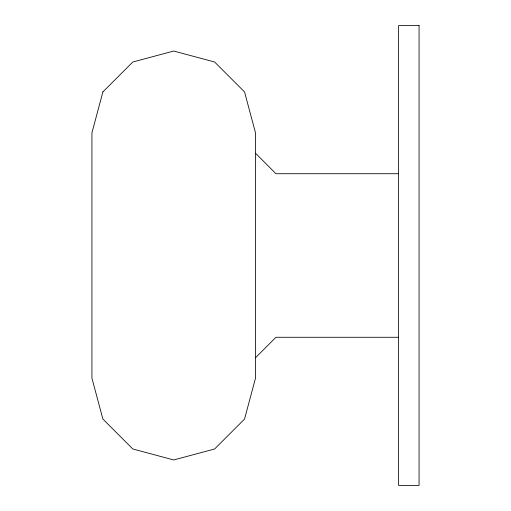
<?xml version="1.0" encoding="UTF-8"?>
<svg xmlns="http://www.w3.org/2000/svg" width="511" height="511" viewBox="0 0 511 511"><rect width="100%" height="100%" fill="white"/><g stroke="black" fill="none" stroke-linecap="round" stroke-linejoin="round"><path stroke-width="0.77" d="M255.5 357.77L275.946 337.279L398.618 337.279M398.618 173.721L275.946 173.721L255.5 153.23M102.89 91.935L91.935 132.828L91.935 378.172L102.89 419.065L132.828 448.997L173.721 459.957L214.607 448.997L244.545 419.065L255.5 378.172L255.5 132.828L244.545 91.935L214.607 62.003L173.721 51.043L132.828 62.003L102.89 91.935M419.065 25.55L398.618 25.55L398.618 485.45L419.065 485.45L419.065 25.55"/></g></svg>
